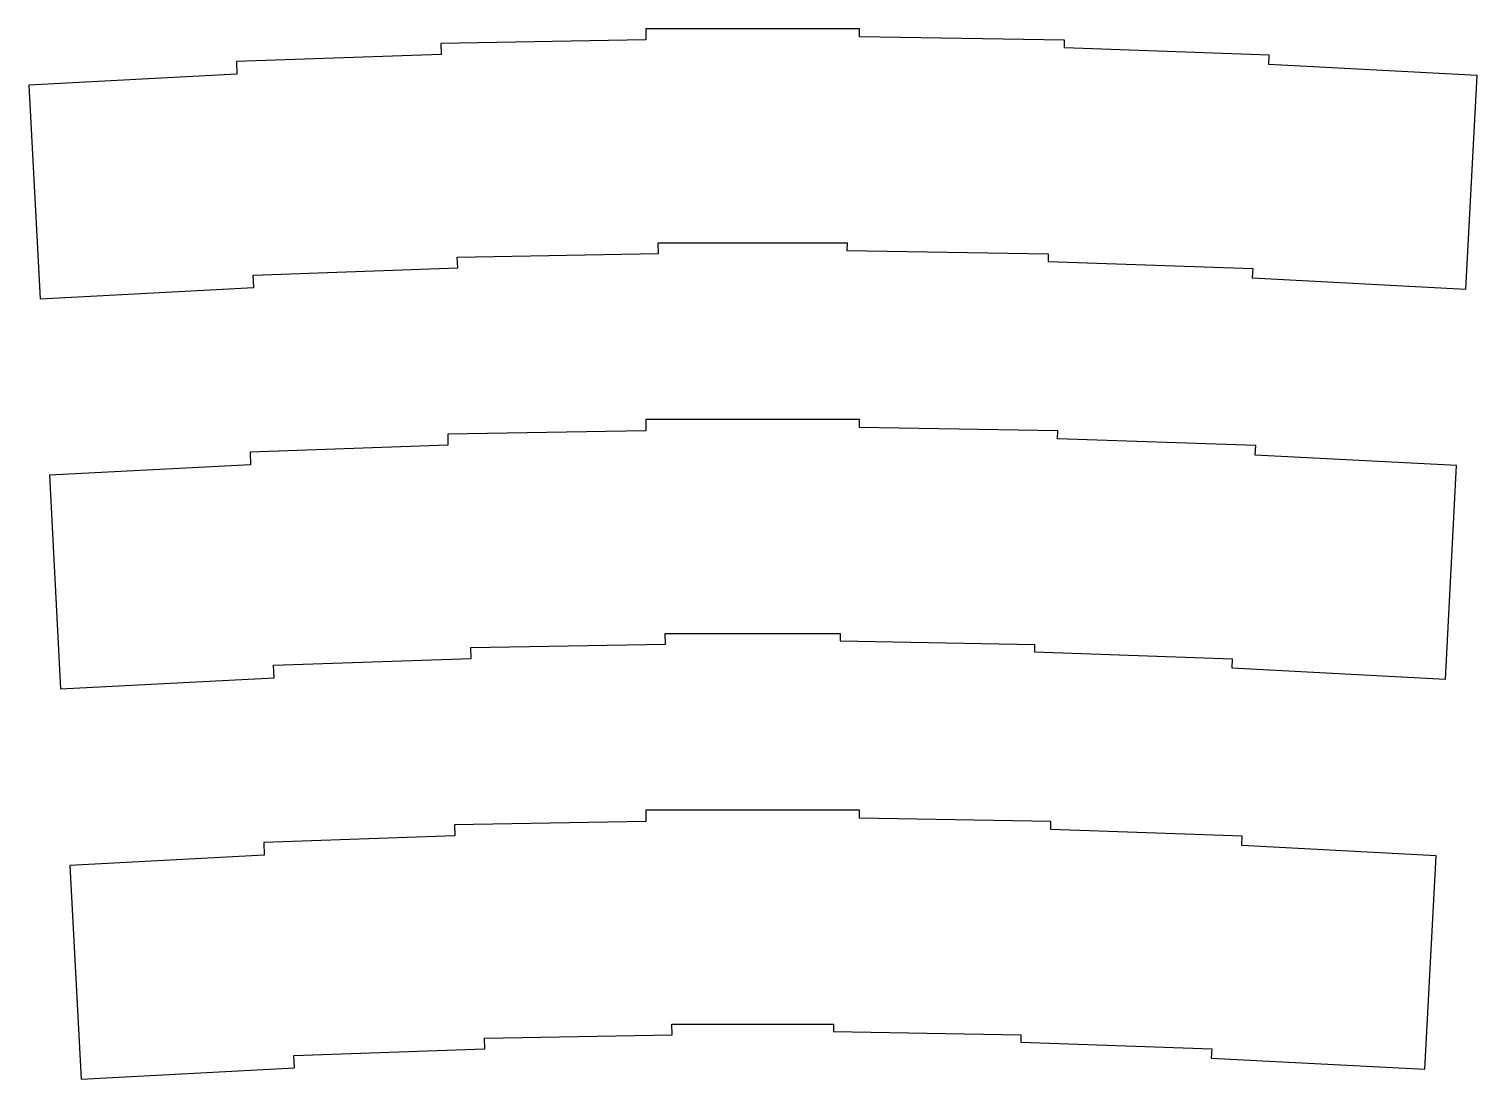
# Model space of a CAD drawing. Header units: millimetres. Extents: x 32 to 188, y -191 to -78.
import ezdxf

# ---------------------------------------------------------------- set-up
doc = ezdxf.new("R2010")
doc.units = ezdxf.units.MM

msp = doc.modelspace()

# ---------------------------------------------------------------- linework, layer by layer
at = {"linetype": 'CONTINUOUS'}
for p, q in [((98.48, -79.31), (76.41, -79.7)), ((121.53, -78.13), (98.48, -78.13)), ((98.48, -78.13), (98.48, -79.31)), ((121.53, -78.96), (121.53, -78.13)), ((143.61, -79.35), (121.53, -78.96)), ((143.6, -80.18), (143.61, -79.35)), ((76.43, -80.88), (54.38, -81.65)), ((76.41, -79.7), (76.43, -80.88)), ((165.68, -80.95), (143.6, -80.18)), ((165.64, -81.96), (165.68, -80.95)), ((54.38, -81.65), (54.42, -83.01)), ((188.06, -83.14), (165.64, -81.96)), ((54.42, -83.01), (32.02, -84.19)), ((32.02, -84.19), (33.23, -107.2)), ((186.86, -106.16), (188.06, -83.14)), ((99.86, -102.34), (99.84, -101.18)), ((99.84, -101.18), (120.18, -101.18)), ((120.18, -101.18), (120.17, -101.99)), ((78.18, -102.72), (99.86, -102.34)), ((78.22, -103.88), (78.18, -102.72)), ((120.17, -101.99), (141.86, -102.37)), ((141.86, -102.37), (141.84, -103.18)), ((56.18, -104.65), (78.22, -103.88)), ((141.84, -103.18), (163.89, -103.95)), ((163.89, -103.95), (163.84, -104.95)), ((33.23, -107.2), (56.25, -106)), ((56.25, -106), (56.18, -104.65)), ((163.84, -104.95), (186.86, -106.16)), ((98.48, -121.42), (77.15, -121.79)), ((121.53, -120.23), (98.48, -120.23)), ((98.48, -120.23), (98.48, -121.42)), ((121.53, -121.07), (121.53, -120.23)), ((142.88, -121.44), (121.53, -121.07)), ((142.86, -122.28), (142.88, -121.44)), ((77.17, -122.98), (55.85, -123.72)), ((77.15, -121.79), (77.17, -122.98)), ((164.21, -123.03), (142.86, -122.28)), ((164.17, -124.04), (164.21, -123.03)), ((55.85, -123.72), (55.89, -125.09)), ((185.86, -125.18), (164.17, -124.04)), ((55.89, -125.09), (34.23, -126.23)), ((34.23, -126.23), (35.43, -149.25)), ((184.65, -148.2), (185.86, -125.18)), ((100.6, -144.43), (100.58, -143.28)), ((100.58, -143.28), (119.44, -143.28)), ((119.44, -143.28), (119.43, -144.08)), ((79.65, -144.8), (100.6, -144.43)), ((79.69, -145.96), (79.65, -144.8)), ((119.43, -144.08), (140.39, -144.45)), ((140.39, -144.45), (140.37, -145.26)), ((58.38, -146.7), (79.69, -145.96)), ((140.37, -145.26), (161.69, -146)), ((161.69, -146), (161.63, -146.99)), ((35.43, -149.25), (58.45, -148.04)), ((58.45, -148.04), (58.38, -146.7)), ((161.63, -146.99), (184.65, -148.2)), ((98.48, -163.52), (77.88, -163.88)), ((121.53, -162.33), (98.48, -162.33)), ((98.48, -162.33), (98.48, -163.52)), ((121.53, -163.17), (121.53, -162.33)), ((142.14, -163.53), (121.53, -163.17)), ((142.13, -164.38), (142.14, -163.53)), ((77.9, -165.08), (57.32, -165.8)), ((77.88, -163.88), (77.9, -165.08)), ((162.74, -165.1), (142.13, -164.38)), ((162.7, -166.12), (162.74, -165.1)), ((57.32, -165.8), (57.36, -167.17)), ((183.66, -167.22), (162.7, -166.12)), ((57.36, -167.17), (36.43, -168.27)), ((36.43, -168.27), (37.64, -191.29)), ((182.45, -190.24), (183.66, -167.22)), ((101.33, -186.53), (101.31, -185.38)), ((101.31, -185.38), (118.71, -185.38)), ((118.71, -185.38), (118.7, -186.18)), ((81.12, -186.88), (101.33, -186.53)), ((81.16, -188.03), (81.12, -186.88)), ((118.7, -186.18), (138.92, -186.53)), ((138.92, -186.53), (138.9, -187.33)), ((60.58, -188.75), (81.16, -188.03)), ((60.65, -190.08), (60.58, -188.75)), ((138.9, -187.33), (159.48, -188.05)), ((159.48, -188.05), (159.43, -189.03)), ((37.64, -191.29), (60.65, -190.08)), ((159.43, -189.03), (182.45, -190.24))]:
    msp.add_line(p, q, dxfattribs=at)

doc.saveas('drawing.dxf')
